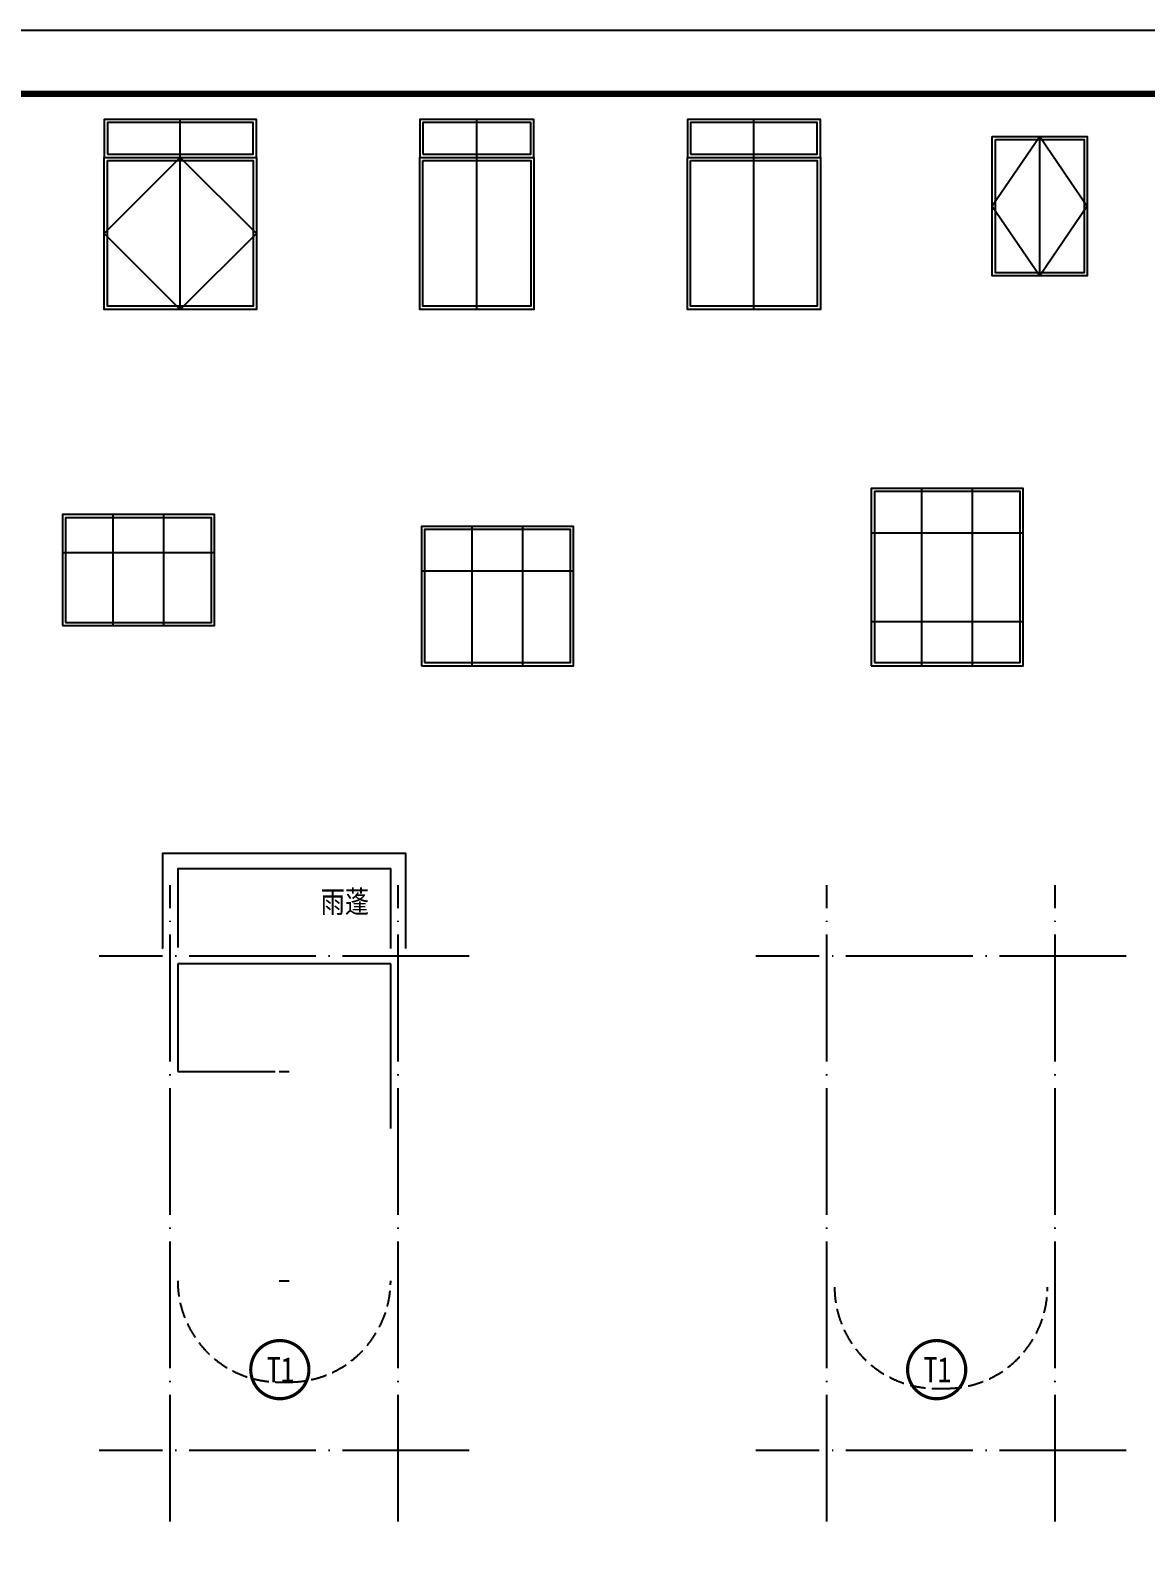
# Model space of a CAD drawing. Extents: x -695846 to 822170, y -413475 to 397179.
# Drawn here: x 557365 to 574957, y -49512 to -25509 of the extents above; entities that cross this region are included whole.
import ezdxf

# ---------------------------------------------------------------- set-up
doc = ezdxf.new("R2010")
doc.units = 0
doc.header["$LTSCALE"] = 1000
doc.header["$MEASUREMENT"] = 0
doc.linetypes.add('DASH', pattern=[0.35, 0.25, -0.1])
doc.linetypes.add('DOTE', pattern=[2.42, 2, -0.2, 0.02, -0.2])
for name, color, linetype in [('A-立面门窗', 4, 'Continuous'), ('A-立面门窗开启线', 8, 'Continuous'), ('DOTE', 1, 'DOTE'), ('PUB_TEXT', 7, 'Continuous'), ('STAIR', 2, 'Continuous'), ('T-图框-175', 175, 'Continuous'), ('WINDOW', 4, 'Continuous')]:
    doc.layers.add(name, color=color, linetype=linetype)
doc.styles.add('-黑体', font='simhei.ttf', dxfattribs={"width": 0.8})

# ---------------------------------------------------------------- blocks, each defined once
blk = doc.blocks.new('A$Cf8d6b2ec')
at = {"const_width": 50}
blk.add_lwpolyline([(918, 459, 1), (0, 459, 1)], format="xyb", close=True, dxfattribs=at)
at = {"layer": 'PUB_TEXT', "style": '-黑体', "width": 0.8}
blk.add_text('T1', height=400, dxfattribs=at).set_placement((254, 258, -343))
blk = doc.blocks.new('A$Cb9a38ce4')
at = {"layer": 'STAIR'}
for p, q in [((3360, 6700), (0, 6700)), ((0, 6700), (0, 5000)), ((3360, 4100), (3360, 6700)), ((0, 5000), (1540, 5000)), ((1600, 5000), (1760, 5000)), ((1600, 1700), (1760, 1700))]:
    blk.add_line(p, q, dxfattribs=at)
at = {"layer": 'STAIR', "color": 9, "linetype": 'DASH'}
blk.add_line((1600, 100), (1760, 100), dxfattribs=at)
for points in [[(0, 1700, 0.414214), (1600, 100)], [(3360, 1700, -0.414214), (1760, 100)]]:
    blk.add_lwpolyline(points, format="xyb", dxfattribs=at)

msp = doc.modelspace()

# ---------------------------------------------------------------- linework, layer by layer
for points in [[(563288, -39997), (563288, -38497), (559448, -38497), (559448, -39997), (559449, -39997)], [(563048, -39997), (563048, -38737), (559688, -38737), (559688, -39980)]]:
    msp.add_lwpolyline(points)
at = {"layer": 'A-立面门窗'}
for points in [[(558529, -27512), (560929, -27512), (560929, -26912), (558529, -26912)], [(558579, -27462), (560879, -27462), (560879, -26962), (558579, -26962)], [(563507, -27512), (565307, -27512), (565307, -26912), (563507, -26912)], [(563557, -27462), (565257, -27462), (565257, -26962), (563557, -26962)], [(567728, -27512), (569828, -27512), (569828, -26912), (567728, -26912)], [(567778, -27462), (569778, -27462), (569778, -26962), (567778, -26962)], [(572537, -27182), (574037, -27182), (574037, -29382), (572537, -29382)], [(572587, -27232), (573987, -27232), (573987, -29332), (572587, -29332)], [(558529, -27512), (560929, -27512), (560929, -29912), (558529, -29912)], [(558579, -27562), (560879, -27562), (560879, -29862), (558579, -29862)], [(563507, -27512), (565307, -27512), (565307, -29912), (563507, -29912)], [(563557, -27562), (565257, -27562), (565257, -29862), (563557, -29862)], [(567728, -27512), (569828, -27512), (569828, -29912), (567728, -29912)], [(567778, -27562), (569778, -27562), (569778, -29862), (567778, -29862)]]:
    msp.add_lwpolyline(points, close=True, dxfattribs=at)
for points in [[(559729, -29912), (559729, -26912)], [(564407, -29912), (564407, -26912)], [(568778, -29912), (568778, -26912)], [(573287, -29382), (573287, -27182)]]:
    msp.add_lwpolyline(points, dxfattribs=at)
at = {"layer": 'A-立面门窗开启线'}
for points in [[(573287, -27182), (572537, -28282), (573287, -29382)], [(573287, -27182), (574037, -28282), (573287, -29382)], [(559729, -27512), (558529, -28712), (559729, -29912)], [(559729, -27512), (560929, -28712), (559729, -29912)]]:
    msp.add_lwpolyline(points, dxfattribs=at)
at = {"layer": 'DOTE'}
for p, q in [((559568, -49037), (559568, -38997)), ((563168, -49037), (563168, -38997)), ((569930, -49037), (569930, -38997)), ((573530, -49037), (573530, -38997)), ((564288, -40117), (558448, -40117)), ((574650, -40117), (568810, -40117)), ((564288, -47917), (558448, -47917)), ((574650, -47917), (568810, -47917))]:
    msp.add_line(p, q, dxfattribs=at)
at = {"layer": 'STAIR', "color": 9, "linetype": 'DASH'}
msp.add_line((571650, -46937), (571810, -46937), dxfattribs=at)
for points in [[(570050, -45337, 0.414214), (571650, -46937)], [(573410, -45337, -0.414214), (571810, -46937)]]:
    msp.add_lwpolyline(points, format="xyb", dxfattribs=at)
at = {"layer": 'T-图框-175'}
msp.add_lwpolyline([(528620, -67509), (588020, -67509), (588020, -25509), (528620, -25509)], close=True, dxfattribs=at)
at = {"layer": 'T-图框-175', "const_width": 100}
msp.add_lwpolyline([(531120, -66509), (587020, -66509), (587020, -26509), (531120, -26509)], close=True, dxfattribs=at)
at = {"layer": 'WINDOW'}
for points in [[(570628, -35535), (573028, -35535), (573028, -32735), (570628, -32735)], [(570678, -35485), (572978, -35485), (572978, -32785), (570678, -32785)], [(557870, -34899), (560270, -34899), (560270, -33149), (557870, -33149)], [(557920, -34849), (560220, -34849), (560220, -33199), (557920, -33199)], [(563534, -35535), (565934, -35535), (565934, -33335), (563534, -33335)], [(563584, -35485), (565884, -35485), (565884, -33385), (563584, -33385)]]:
    msp.add_lwpolyline(points, close=True, dxfattribs=at)
for points in [[(571428, -35535), (571428, -32735)], [(572228, -35535), (572228, -32735)], [(558670, -34899), (558670, -33149)], [(559470, -34899), (559470, -33149)], [(564334, -35535), (564334, -33335)], [(565134, -35535), (565134, -33335)], [(570628, -33435), (573028, -33435)], [(557870, -33749), (560270, -33749)], [(563534, -34035), (565934, -34035)], [(570628, -34835), (573028, -34835)]]:
    msp.add_lwpolyline(points, dxfattribs=at)

# ---------------------------------------------------------------- block references
for name, p in [('A$Cb9a38ce4', (559688, -46937)), ('A$Cf8d6b2ec', (560840, -47100)), ('A$Cf8d6b2ec', (571202, -47100))]:
    msp.add_blockref(name, p)

# ---------------------------------------------------------------- texts
at = {"layer": 'PUB_TEXT', "style": '-黑体', "width": 0.8}
msp.add_text('雨蓬', height=350, dxfattribs=at).set_placement((561943, -39432, -343))

doc.saveas('drawing.dxf')
